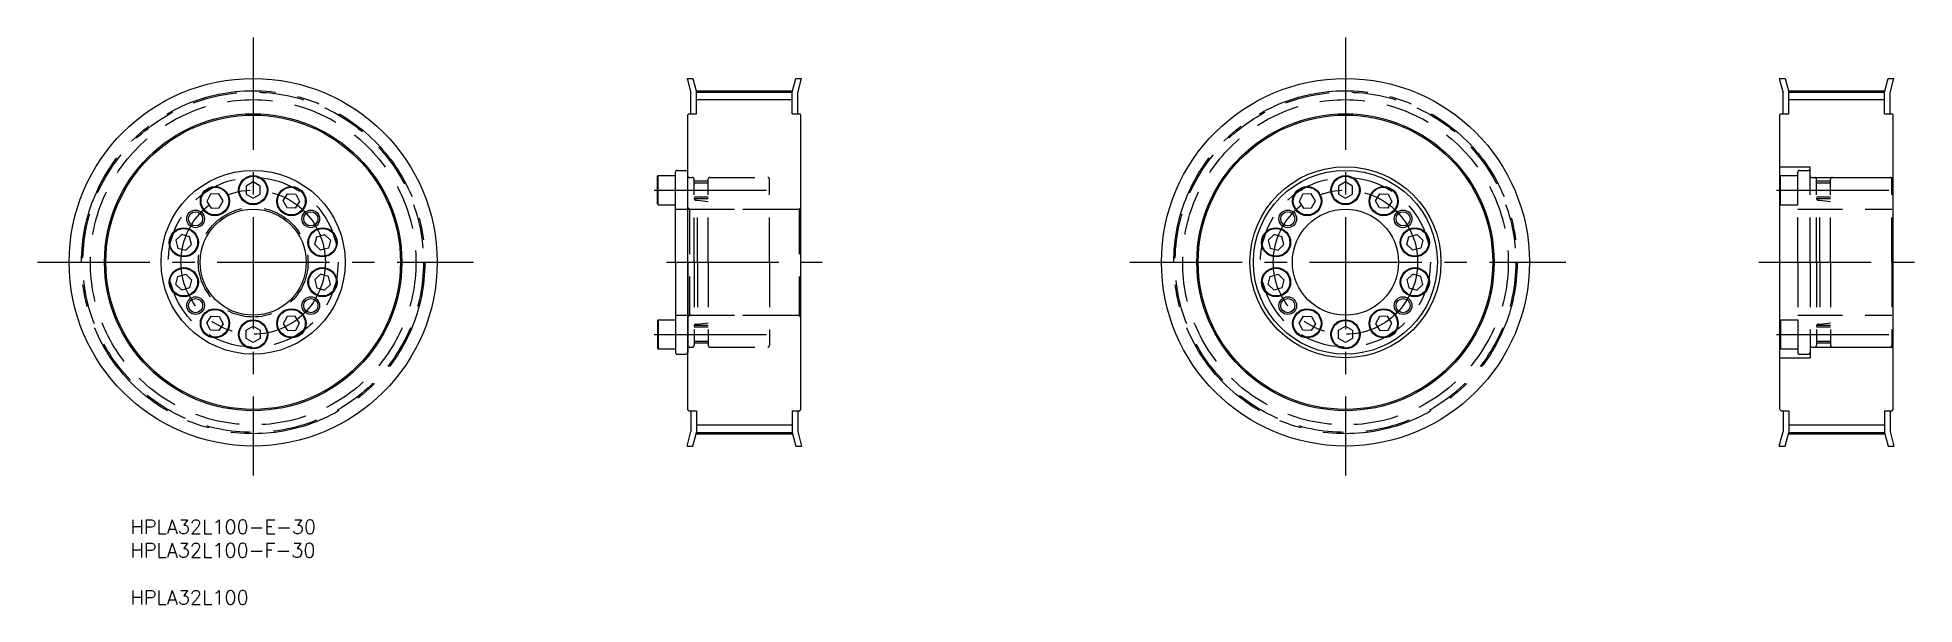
# Model space of a CAD drawing. Extents: x -11 to 519, y 5 to 166.
import ezdxf

# ---------------------------------------------------------------- set-up
doc = ezdxf.new("R2010")
doc.units = 0
doc.linetypes.add('CENTER', pattern=[50.8, 31.75, -6.35, 6.35, -6.35])
doc.linetypes.add('DASHED', pattern=[19.05, 12.7, -6.35])
doc.layers.get('0').update_dxf_attribs({"linetype": 'CONTINUOUS'})
doc.layers.add('CENTER', color=1, linetype='CENTER')
doc.styles.add('MISUMI', font='txt.shx')

# ---------------------------------------------------------------- blocks, each defined once
blk = doc.blocks.new('*U7')
at = {"color": 7, "linetype": 'CONTINUOUS', "style": 'MISUMI'}
for s, p in [('HPLA32L100-E-30', (15.05, 25.31)), ('HPLA32L100-F-30', (15.05, 18.65)), ('HPLA32L100', (15.05, 5.31))]:
    blk.add_text(s, height=4, dxfattribs=at).set_placement(p)

msp = doc.modelspace()

# ---------------------------------------------------------------- linework, layer by layer
at = {"color": 7, "linetype": 'CONTINUOUS'}
for p, q in [((172.33, 154.14), (173.99, 154.14)), ((172.33, 154.14), (173.43, 150.06)), ((173.99, 154.14), (175.03, 150.27)), ((202.03, 150.27), (203.06, 154.14)), ((203.06, 154.14), (204.72, 154.14)), ((203.63, 150.06), (204.72, 154.14)), ((481, 154.14), (482.66, 154.14)), ((481, 154.14), (482.1, 150.06)), ((482.66, 154.14), (483.7, 150.27)), ((510.7, 150.27), (511.74, 154.14)), ((511.74, 154.14), (513.39, 154.14)), ((512.3, 150.06), (513.39, 154.14)), ((173.43, 144.14), (173.43, 150.06)), ((175.03, 144.14), (175.03, 150.27)), ((175.03, 150.27), (202.03, 150.27)), ((202.03, 144.14), (202.03, 150.27)), ((203.63, 144.14), (203.63, 150.06)), ((482.1, 144.14), (482.1, 150.06)), ((483.7, 144.14), (483.7, 150.27)), ((483.7, 150.27), (510.7, 150.27)), ((510.7, 144.14), (510.7, 150.27)), ((512.3, 144.14), (512.3, 150.06)), ((172.83, 144.14), (172.53, 143.84)), ((172.53, 60.44), (172.53, 143.84)), ((172.83, 144.14), (175.03, 144.14)), ((202.03, 144.14), (204.23, 144.14)), ((204.23, 144.14), (204.53, 143.84)), ((204.53, 60.44), (204.53, 143.84)), ((481.5, 144.14), (481.2, 143.84)), ((481.2, 60.44), (481.2, 143.84)), ((481.5, 144.14), (483.7, 144.14)), ((510.7, 144.14), (512.9, 144.14)), ((512.9, 144.14), (513.2, 143.84)), ((513.2, 60.44), (513.2, 143.84)), ((169.03, 102.14), (169.03, 127.64)), ((169.53, 128.14), (172.03, 128.14)), ((172.53, 102.14), (172.53, 127.64)), ((49.73, 124.85), (47.73, 123.7)), ((47.73, 123.7), (47.73, 121.39)), ((51.73, 123.7), (49.73, 124.85)), ((51.73, 121.39), (51.73, 123.7)), ((164.03, 126.47), (164.14, 126.67)), ((164.03, 118.62), (164.03, 126.47)), ((164.14, 118.42), (164.14, 126.67)), ((164.14, 126.67), (169.03, 126.67)), ((169.03, 118.42), (169.03, 126.67)), ((169.03, 120.04), (169.03, 125.04)), ((358.4, 124.85), (356.4, 123.7)), ((356.4, 123.7), (356.4, 121.39)), ((360.4, 123.7), (358.4, 124.85)), ((360.4, 121.39), (360.4, 123.7)), ((37.69, 121.4), (36.61, 119.36)), ((36.61, 119.36), (37.83, 117.41)), ((40, 121.48), (37.69, 121.4)), ((37.83, 117.41), (40.14, 117.49)), ((41.23, 119.53), (40, 121.48)), ((40.14, 117.49), (41.23, 119.53)), ((47.73, 121.39), (49.73, 120.24)), ((49.73, 120.24), (51.73, 121.39)), ((58.23, 119.53), (59.45, 121.48)), ((59.31, 117.49), (58.23, 119.53)), ((61.62, 117.41), (59.31, 117.49)), ((59.45, 121.48), (61.76, 121.4)), ((62.85, 119.36), (61.62, 117.41)), ((61.76, 121.4), (62.85, 119.36)), ((164.03, 118.62), (164.14, 118.42)), ((164.14, 118.42), (169.03, 118.42)), ((346.37, 121.4), (345.28, 119.36)), ((345.28, 119.36), (346.51, 117.41)), ((348.67, 121.48), (346.37, 121.4)), ((346.51, 117.41), (348.81, 117.49)), ((349.9, 119.53), (348.67, 121.48)), ((348.81, 117.49), (349.9, 119.53)), ((356.4, 121.39), (358.4, 120.24)), ((358.4, 120.24), (360.4, 121.39)), ((366.9, 119.53), (368.13, 121.48)), ((367.99, 117.49), (366.9, 119.53)), ((370.3, 117.41), (367.99, 117.49)), ((368.13, 121.48), (370.43, 121.4)), ((371.52, 119.36), (370.3, 117.41)), ((370.43, 121.4), (371.52, 119.36)), ((169.03, 114.89), (169.03, 114.89)), ((29.56, 110.01), (27.9, 108.4)), ((27.9, 108.4), (28.46, 106.16)), ((28.46, 106.16), (30.68, 105.53)), ((31.78, 109.37), (29.56, 110.01)), ((30.68, 105.53), (32.34, 107.13)), ((32.34, 107.13), (31.78, 109.37)), ((67.12, 107.13), (67.68, 109.37)), ((68.78, 105.53), (67.12, 107.13)), ((67.68, 109.37), (69.9, 110.01)), ((71, 106.16), (68.78, 105.53)), ((69.9, 110.01), (71.56, 108.4)), ((71.56, 108.4), (71, 106.16)), ((169.03, 108.52), (169.03, 108.52)), ((338.23, 110.01), (336.57, 108.4)), ((336.57, 108.4), (337.13, 106.16)), ((337.13, 106.16), (339.35, 105.53)), ((340.45, 109.37), (338.23, 110.01)), ((339.35, 105.53), (341.01, 107.13)), ((341.01, 107.13), (340.45, 109.37)), ((375.79, 107.13), (376.35, 109.37)), ((377.45, 105.53), (375.79, 107.13)), ((376.35, 109.37), (378.57, 110.01)), ((379.67, 106.16), (377.45, 105.53)), ((378.57, 110.01), (380.23, 108.4)), ((380.23, 108.4), (379.67, 106.16)), ((169.03, 102.14), (169.03, 76.64)), ((172.53, 102.14), (172.53, 76.64)), ((27.9, 95.88), (28.46, 98.13)), ((29.56, 94.28), (27.9, 95.88)), ((28.46, 98.13), (30.68, 98.76)), ((30.68, 98.76), (32.34, 97.16)), ((32.34, 97.16), (31.78, 94.92)), ((68.78, 98.76), (67.12, 97.16)), ((67.12, 97.16), (67.68, 94.92)), ((71, 98.13), (68.78, 98.76)), ((69.9, 94.28), (71.56, 95.88)), ((71.56, 95.88), (71, 98.13)), ((336.57, 95.88), (337.13, 98.13)), ((338.23, 94.28), (336.57, 95.88)), ((337.13, 98.13), (339.35, 98.76)), ((339.35, 98.76), (341.01, 97.16)), ((341.01, 97.16), (340.45, 94.92)), ((377.45, 98.76), (375.79, 97.16)), ((375.79, 97.16), (376.35, 94.92)), ((379.67, 98.13), (377.45, 98.76)), ((378.57, 94.28), (380.23, 95.88)), ((380.23, 95.88), (379.67, 98.13)), ((31.78, 94.92), (29.56, 94.28)), ((67.68, 94.92), (69.9, 94.28)), ((340.45, 94.92), (338.23, 94.28)), ((376.35, 94.92), (378.57, 94.28)), ((36.61, 84.92), (37.83, 86.88)), ((37.69, 82.89), (36.61, 84.92)), ((37.83, 86.88), (40.14, 86.8)), ((40.14, 86.8), (41.23, 84.76)), ((59.31, 86.8), (58.23, 84.76)), ((61.62, 86.88), (59.31, 86.8)), ((62.85, 84.92), (61.62, 86.88)), ((61.76, 82.89), (62.85, 84.92)), ((164.03, 85.67), (164.14, 85.87)), ((164.03, 85.67), (164.03, 77.82)), ((164.14, 85.87), (164.14, 77.62)), ((164.14, 85.87), (169.03, 85.87)), ((169.03, 85.87), (169.03, 77.62)), ((345.28, 84.92), (346.51, 86.88)), ((346.37, 82.89), (345.28, 84.92)), ((346.51, 86.88), (348.81, 86.8)), ((348.81, 86.8), (349.9, 84.76)), ((367.99, 86.8), (366.9, 84.76)), ((370.3, 86.88), (367.99, 86.8)), ((371.52, 84.92), (370.3, 86.88)), ((370.43, 82.89), (371.52, 84.92)), ((40, 82.81), (37.69, 82.89)), ((41.23, 84.76), (40, 82.81)), ((47.73, 82.9), (49.73, 84.05)), ((47.73, 80.59), (47.73, 82.9)), ((49.73, 79.44), (47.73, 80.59)), ((49.73, 84.05), (51.73, 82.9)), ((51.73, 80.59), (49.73, 79.44)), ((51.73, 82.9), (51.73, 80.59)), ((58.23, 84.76), (59.45, 82.81)), ((59.45, 82.81), (61.76, 82.89)), ((169.03, 84.24), (169.03, 79.24)), ((348.67, 82.81), (346.37, 82.89)), ((349.9, 84.76), (348.67, 82.81)), ((356.4, 82.9), (358.4, 84.05)), ((356.4, 80.59), (356.4, 82.9)), ((358.4, 79.44), (356.4, 80.59)), ((358.4, 84.05), (360.4, 82.9)), ((360.4, 80.59), (358.4, 79.44)), ((360.4, 82.9), (360.4, 80.59)), ((366.9, 84.76), (368.13, 82.81)), ((368.13, 82.81), (370.43, 82.89)), ((164.03, 77.82), (164.14, 77.62)), ((164.14, 77.62), (169.03, 77.62)), ((169.53, 76.14), (172.03, 76.14)), ((172.83, 60.14), (172.53, 60.44)), ((172.83, 60.14), (175.03, 60.14)), ((173.43, 60.14), (173.43, 54.23)), ((175.03, 60.14), (175.03, 54.01)), ((202.03, 60.14), (202.03, 54.01)), ((202.03, 60.14), (204.23, 60.14)), ((203.63, 60.14), (203.63, 54.23)), ((204.23, 60.14), (204.53, 60.44)), ((481.5, 60.14), (481.2, 60.44)), ((481.5, 60.14), (483.7, 60.14)), ((482.1, 60.14), (482.1, 54.23)), ((483.7, 60.14), (483.7, 54.01)), ((510.7, 60.14), (510.7, 54.01)), ((510.7, 60.14), (512.9, 60.14)), ((512.3, 60.14), (512.3, 54.23)), ((512.9, 60.14), (513.2, 60.44)), ((172.33, 50.14), (173.43, 54.23)), ((173.99, 50.14), (175.03, 54.01)), ((175.03, 54.01), (202.03, 54.01)), ((202.03, 54.01), (203.06, 50.14)), ((203.63, 54.23), (204.72, 50.14)), ((481, 50.14), (482.1, 54.23)), ((482.66, 50.14), (483.7, 54.01)), ((483.7, 54.01), (510.7, 54.01)), ((510.7, 54.01), (511.74, 50.14)), ((512.3, 54.23), (513.39, 50.14)), ((172.33, 50.14), (173.99, 50.14)), ((203.06, 50.14), (204.72, 50.14)), ((481, 50.14), (482.66, 50.14)), ((511.74, 50.14), (513.39, 50.14))]:
    msp.add_line(p, q, dxfattribs=at)
at = {"color": 3, "linetype": 'CONTINUOUS'}
for p, q in [((175.03, 148.14), (202.03, 148.14)), ((483.7, 148.14), (510.7, 148.14)), ((175.03, 56.14), (202.03, 56.14)), ((483.7, 56.14), (510.7, 56.14))]:
    msp.add_line(p, q, dxfattribs=at)
at = {"color": 3, "linetype": 'DASHED'}
for p, q in [((481.2, 129.14), (489.7, 129.14)), ((486.2, 102.14), (486.2, 127.64)), ((486.7, 128.14), (489.2, 128.14)), ((489.7, 126.14), (489.7, 129.14)), ((489.7, 102.14), (489.7, 127.64)), ((172.94, 126.14), (173.83, 126.14)), ((174.33, 102.14), (174.33, 125.64)), ((178.33, 125.04), (174.33, 125.04)), ((178.33, 124.54), (174.33, 124.54)), ((178.33, 102.14), (178.33, 125.64)), ((178.83, 126.14), (195.13, 126.14)), ((195.63, 102.14), (195.63, 125.64)), ((481.2, 126.47), (481.32, 126.67)), ((481.2, 118.62), (481.2, 126.47)), ((481.32, 118.42), (481.32, 126.67)), ((481.32, 126.67), (486.2, 126.67)), ((486.2, 118.42), (486.2, 126.67)), ((486.2, 120.04), (486.2, 125.04)), ((489.7, 126.14), (513.2, 126.14)), ((490.11, 126.14), (491, 126.14)), ((491.5, 102.14), (491.5, 125.64)), ((495.5, 125.04), (491.5, 125.04)), ((495.5, 124.54), (491.5, 124.54)), ((495.5, 102.14), (495.5, 125.64)), ((496, 126.14), (512.3, 126.14)), ((512.8, 102.14), (512.8, 125.64)), ((169.03, 117.14), (195.63, 117.14)), ((172.53, 117.64), (173.03, 117.14)), ((173.03, 117.14), (173.03, 87.14)), ((173.03, 117.14), (204.03, 117.14)), ((178.33, 120.54), (174.33, 120.54)), ((178.33, 120.04), (174.33, 120.04)), ((174.93, 119.67), (175.33, 119.67)), ((175.33, 102.14), (175.33, 119.67)), ((175.33, 119.67), (178.33, 119.33)), ((204.53, 117.64), (204.03, 117.14)), ((204.03, 117.14), (204.03, 87.14)), ((481.2, 118.62), (481.32, 118.42)), ((481.32, 118.42), (486.2, 118.42)), ((486.2, 117.14), (512.8, 117.14)), ((495.5, 120.54), (491.5, 120.54)), ((495.5, 120.04), (491.5, 120.04)), ((492.1, 119.67), (492.5, 119.67)), ((492.5, 102.14), (492.5, 119.67)), ((492.5, 119.67), (495.5, 119.33)), ((486.2, 114.89), (486.2, 114.89)), ((486.2, 108.52), (486.2, 108.52)), ((174.33, 102.14), (174.33, 78.64)), ((175.33, 102.14), (175.33, 84.62)), ((178.33, 102.14), (178.33, 78.64)), ((195.63, 102.14), (195.63, 78.64)), ((486.2, 102.14), (486.2, 76.64)), ((489.7, 102.14), (489.7, 76.64)), ((491.5, 102.14), (491.5, 78.64)), ((492.5, 102.14), (492.5, 84.62)), ((495.5, 102.14), (495.5, 78.64)), ((512.8, 102.14), (512.8, 78.64)), ((169.03, 87.14), (195.63, 87.14)), ((172.53, 86.64), (173.03, 87.14)), ((173.03, 87.14), (204.03, 87.14)), ((175.33, 84.62), (178.33, 84.96)), ((204.53, 86.64), (204.03, 87.14)), ((481.2, 85.67), (481.32, 85.87)), ((481.2, 85.67), (481.2, 77.82)), ((481.32, 85.87), (481.32, 77.62)), ((481.32, 85.87), (486.2, 85.87)), ((486.2, 87.14), (512.8, 87.14)), ((486.2, 85.87), (486.2, 77.62)), ((492.5, 84.62), (495.5, 84.96)), ((178.33, 84.24), (174.33, 84.24)), ((178.33, 83.74), (174.33, 83.74)), ((178.33, 79.74), (174.33, 79.74)), ((174.93, 84.62), (175.33, 84.62)), ((486.2, 84.24), (486.2, 79.24)), ((495.5, 84.24), (491.5, 84.24)), ((495.5, 83.74), (491.5, 83.74)), ((495.5, 79.74), (491.5, 79.74)), ((492.1, 84.62), (492.5, 84.62)), ((172.94, 78.14), (173.83, 78.14)), ((178.33, 79.24), (174.33, 79.24)), ((178.83, 78.14), (195.13, 78.14)), ((481.2, 77.82), (481.32, 77.62)), ((481.2, 75.14), (489.7, 75.14)), ((481.32, 77.62), (486.2, 77.62)), ((486.7, 76.14), (489.2, 76.14)), ((489.7, 78.14), (489.7, 75.14)), ((489.7, 78.14), (513.2, 78.14)), ((490.11, 78.14), (491, 78.14)), ((495.5, 79.24), (491.5, 79.24)), ((496, 78.14), (512.3, 78.14))]:
    msp.add_line(p, q, dxfattribs=at)
at = {"color": 7, "linetype": 'CONTINUOUS'}
for centre, radius in [((49.73, 102.14), 52), ((358.4, 102.14), 52), ((49.73, 102.14), 42), ((49.73, 102.14), 41.62), ((358.4, 102.14), 42), ((358.4, 102.14), 41.62), ((49.73, 102.14), 26), ((358.4, 102.14), 27), ((358.4, 102.14), 26), ((38.92, 119.44), 4.12), ((38.92, 119.44), 3.92), ((49.73, 122.54), 4.12), ((49.73, 122.54), 3.92), ((60.54, 119.44), 4.12), ((60.54, 119.44), 3.92), ((347.59, 119.44), 4.12), ((347.59, 119.44), 3.92), ((358.4, 122.54), 4.12), ((358.4, 122.54), 3.92), ((369.21, 119.44), 4.12), ((369.21, 119.44), 3.92), ((49.73, 102.14), 15), ((342.11, 114.42), 2.5), ((358.4, 102.14), 15), ((374.69, 114.42), 2.5), ((30.12, 107.77), 4.12), ((30.12, 107.77), 3.92), ((33.44, 114.42), 2), ((66.02, 114.42), 2), ((69.34, 107.77), 4.12), ((69.34, 107.77), 3.92), ((338.79, 107.77), 4.12), ((338.79, 107.77), 3.92), ((342.11, 114.42), 2), ((374.69, 114.42), 2), ((378.01, 107.77), 4.12), ((378.01, 107.77), 3.92), ((30.12, 96.52), 4.12), ((30.12, 96.52), 3.92), ((69.34, 96.52), 4.12), ((69.34, 96.52), 3.92), ((338.79, 96.52), 4.12), ((338.79, 96.52), 3.92), ((378.01, 96.52), 4.12), ((378.01, 96.52), 3.92), ((33.44, 89.87), 2), ((66.02, 89.87), 2), ((342.11, 89.87), 2.5), ((342.11, 89.87), 2), ((374.69, 89.87), 2.5), ((374.69, 89.87), 2), ((38.92, 84.84), 4.12), ((38.92, 84.84), 3.92), ((49.73, 81.74), 4.12), ((49.73, 81.74), 3.92), ((60.54, 84.84), 4.12), ((60.54, 84.84), 3.92), ((347.59, 84.84), 4.12), ((347.59, 84.84), 3.92), ((358.4, 81.74), 4.12), ((358.4, 81.74), 3.92), ((369.21, 84.84), 4.12), ((369.21, 84.84), 3.92)]:
    msp.add_circle(centre, radius, dxfattribs=at)
at = {"color": 3, "linetype": 'DASHED'}
for centre, radius in [((49.73, 102.14), 48.13), ((358.4, 102.14), 48.13), ((49.73, 102.14), 46), ((358.4, 102.14), 46), ((49.73, 102.14), 24), ((358.4, 102.14), 24), ((49.73, 102.14), 15.5)]:
    msp.add_circle(centre, radius, dxfattribs=at)
at = {"color": 3}
for centre in [(33.44, 114.42), (66.02, 114.42), (33.44, 89.87), (66.02, 89.87)]:
    msp.add_circle(centre, 2.5, dxfattribs=at)
at = {"color": 7, "linetype": 'CONTINUOUS'}
for centre, start, end in [((169.53, 127.64), 90, 180.0009), ((172.03, 127.64), 0, 90), ((169.53, 76.64), 179.9991, 270), ((172.03, 76.64), 270, 0)]:
    msp.add_arc(centre, 0.5, start, end, dxfattribs=at)
at = {"color": 3, "linetype": 'DASHED'}
for centre, radius, start, end in [((486.7, 127.64), 0.5, 90, 180.0009), ((489.2, 127.64), 0.5, 0, 90), ((172.94, 126.55), 0.41, 180, 270), ((173.83, 125.64), 0.5, 0, 90), ((178.83, 125.64), 0.5, 90, 180), ((195.13, 125.64), 0.5, 0, 90), ((490.11, 126.55), 0.41, 180, 270), ((491, 125.64), 0.5, 0, 90), ((496, 125.64), 0.5, 90, 180), ((512.3, 125.64), 0.5, 0, 90), ((174.93, 120.27), 0.6, 180, 270), ((492.1, 120.27), 0.6, 180, 270), ((174.93, 84.02), 0.6, 90, 180), ((492.1, 84.02), 0.6, 90, 180), ((172.94, 77.73), 0.41, 90, 180), ((173.83, 78.64), 0.5, 270, 0), ((178.83, 78.64), 0.5, 180, 270), ((195.13, 78.64), 0.5, 270, 0), ((486.7, 76.64), 0.5, 179.9991, 270), ((489.2, 76.64), 0.5, 270, 0), ((490.11, 77.73), 0.41, 90, 180), ((491, 78.64), 0.5, 270, 0), ((496, 78.64), 0.5, 180, 270), ((512.3, 78.64), 0.5, 270, 0)]:
    msp.add_arc(centre, radius, start, end, dxfattribs=at)
at = {"layer": 'CENTER', "color": 1, "linetype": 'CENTER'}
for p, q in [((49.73, 165.72), (49.73, 41.79)), ((358.4, 165.72), (358.4, 41.79)), ((174.92, 150.65), (202.13, 150.65)), ((483.6, 150.65), (510.8, 150.65)), ((163.03, 122.54), (196.63, 122.54)), ((480.2, 122.54), (513.8, 122.54)), ((-11.21, 102.14), (111.97, 102.14)), ((166.53, 102.14), (210.53, 102.14)), ((297.47, 102.14), (420.64, 102.14)), ((475.2, 102.14), (519.2, 102.14)), ((163.03, 81.74), (196.63, 81.74)), ((480.2, 81.74), (513.8, 81.74)), ((174.92, 53.63), (202.13, 53.63)), ((483.6, 53.63), (510.8, 53.63))]:
    msp.add_line(p, q, dxfattribs=at)
for centre, radius in [((49.73, 102.14), 48.51), ((358.4, 102.14), 48.51), ((49.73, 102.14), 20.4), ((358.4, 102.14), 20.4)]:
    msp.add_circle(centre, radius, dxfattribs=at)

# ---------------------------------------------------------------- block references
at = {"color": 7, "linetype": 'CONTINUOUS'}
msp.add_blockref('*U7', (0, 0), dxfattribs=at)

doc.saveas('drawing.dxf')
